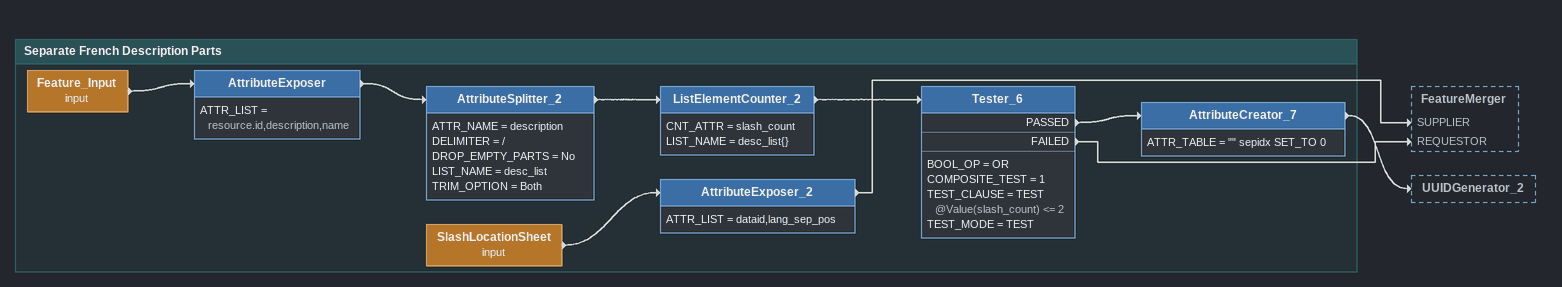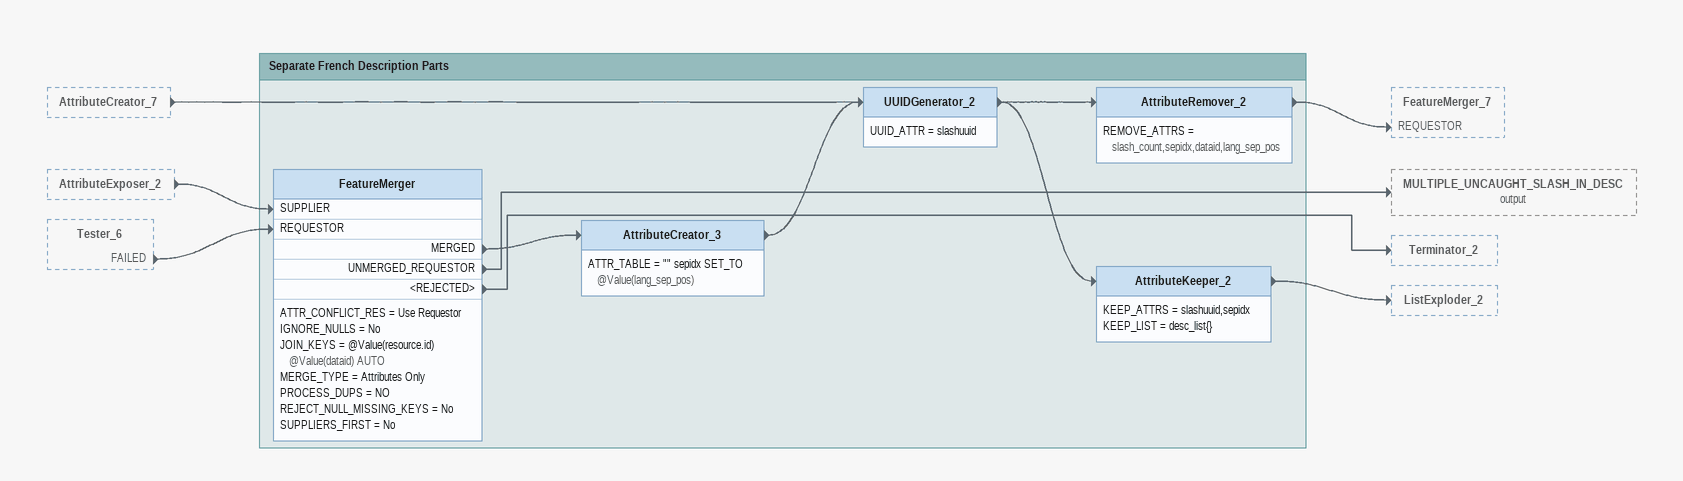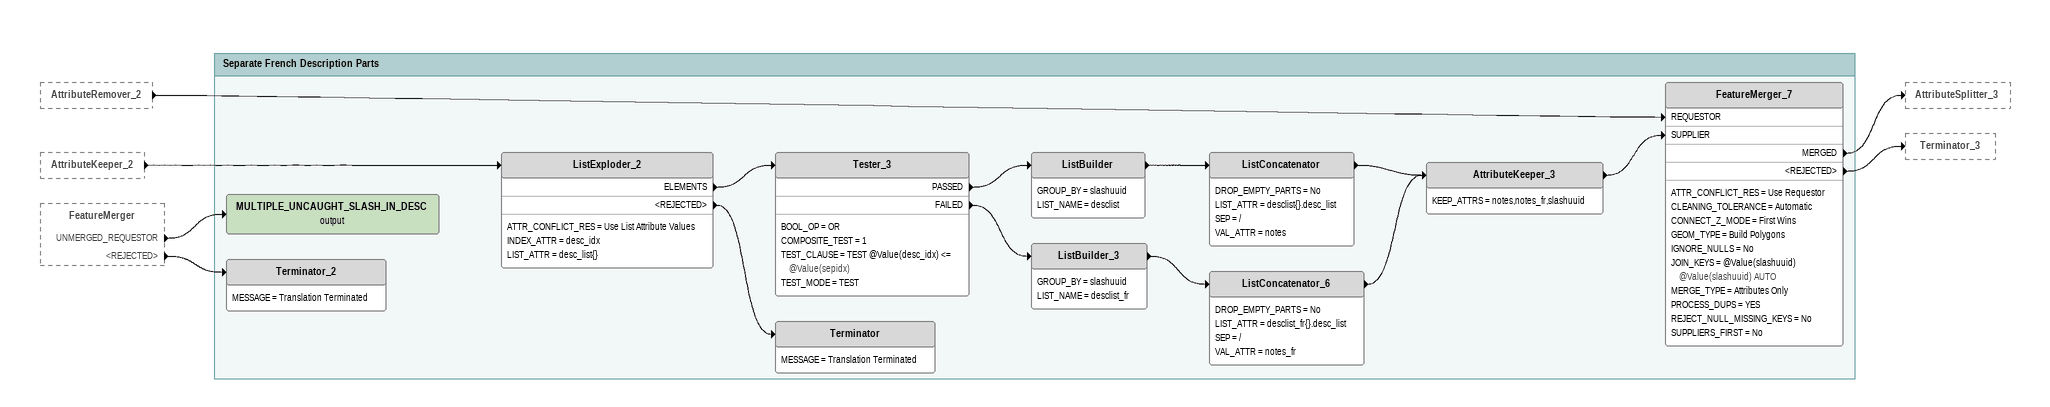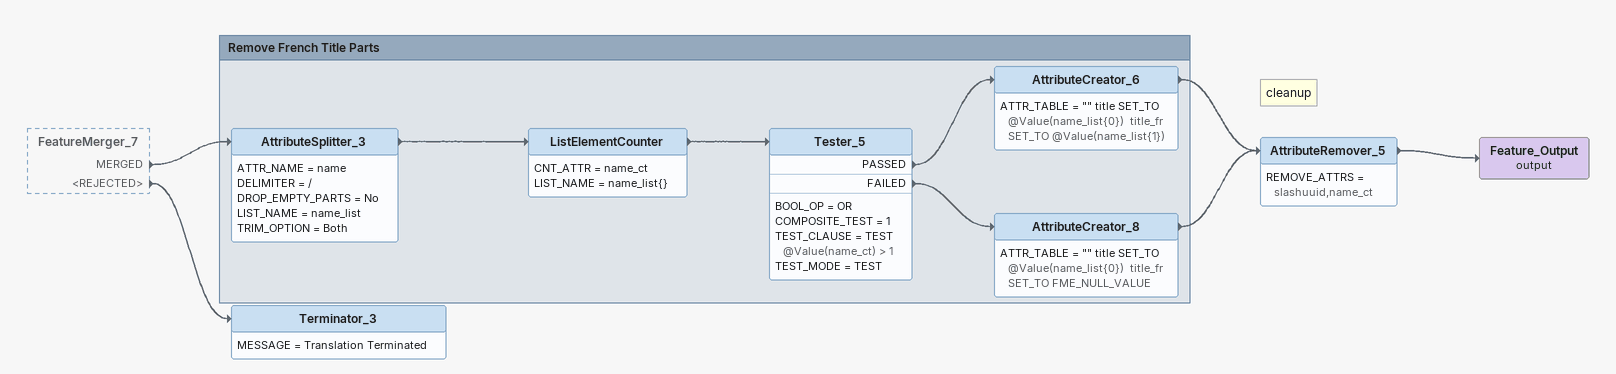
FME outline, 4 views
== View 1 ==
Bookmark: Separate French Description Parts
Feature_Input (input)
    -> AttributeExposer
AttributeExposer
    ATTR_LIST = resource.id,description,name
    -> AttributeSplitter_2
AttributeSplitter_2
    ATTR_NAME = description
    DELIMITER = /
    DROP_EMPTY_PARTS = No
    LIST_NAME = desc_list
    TRIM_OPTION = Both
    -> ListElementCounter_2
ListElementCounter_2
    CNT_ATTR = slash_count
    LIST_NAME = desc_list{}
    -> Tester_6
Tester_6
    BOOL_OP = OR
    COMPOSITE_TEST = 1
    TEST_CLAUSE = TEST @Value(slash_count) <= 2
    TEST_MODE = TEST
    PASSED -> AttributeCreator_7
    FAILED -> FeatureMerger [REQUESTOR]
AttributeCreator_7
    ATTR_TABLE = "" sepidx SET_TO 0
    -> UUIDGenerator_2
SlashLocationSheet (input)
    -> AttributeExposer_2
AttributeExposer_2
    ATTR_LIST = dataid,lang_sep_pos
    -> FeatureMerger [SUPPLIER]

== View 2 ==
AttributeCreator_7 [outside]
    -> UUIDGenerator_2
AttributeExposer_2 [outside]
    -> FeatureMerger [SUPPLIER]
Tester_6 [outside]
    FAILED -> FeatureMerger [REQUESTOR]

Bookmark: Separate French Description Parts
FeatureMerger
    ATTR_CONFLICT_RES = Use Requestor
    IGNORE_NULLS = No
    JOIN_KEYS = @Value(resource.id) @Value(dataid) AUTO
    MERGE_TYPE = Attributes Only
    PROCESS_DUPS = NO
    REJECT_NULL_MISSING_KEYS = No
    SUPPLIERS_FIRST = No
    MERGED -> AttributeCreator_3
    UNMERGED_REQUESTOR -> MULTIPLE_UNCAUGHT_SLASH_IN_DESC (output)
    <REJECTED> -> Terminator_2
AttributeCreator_3
    ATTR_TABLE = "" sepidx SET_TO @Value(lang_sep_pos)
    -> UUIDGenerator_2
UUIDGenerator_2
    UUID_ATTR = slashuuid
    -> AttributeKeeper_2
    -> AttributeRemover_2
AttributeRemover_2
    REMOVE_ATTRS = slash_count,sepidx,dataid,lang_sep_pos
    -> FeatureMerger_7 [REQUESTOR]
AttributeKeeper_2
    KEEP_ATTRS = slashuuid,sepidx
    KEEP_LIST = desc_list{}
    -> ListExploder_2

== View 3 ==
AttributeRemover_2 [outside]
    -> FeatureMerger_7 [REQUESTOR]
AttributeKeeper_2 [outside]
    -> ListExploder_2
FeatureMerger [outside]
    UNMERGED_REQUESTOR -> MULTIPLE_UNCAUGHT_SLASH_IN_DESC (output)
    <REJECTED> -> Terminator_2

Bookmark: Separate French Description Parts
ListExploder_2
    ATTR_CONFLICT_RES = Use List Attribute Values
    INDEX_ATTR = desc_idx
    LIST_ATTR = desc_list{}
    ELEMENTS -> Tester_3
    <REJECTED> -> Terminator
Tester_3
    BOOL_OP = OR
    COMPOSITE_TEST = 1
    TEST_CLAUSE = TEST @Value(desc_idx) <= @Value(sepidx)
    TEST_MODE = TEST
    PASSED -> ListBuilder
    FAILED -> ListBuilder_3
ListBuilder
    GROUP_BY = slashuuid
    LIST_NAME = desclist
    -> ListConcatenator
ListConcatenator
    DROP_EMPTY_PARTS = No
    LIST_ATTR = desclist{}.desc_list
    SEP = /
    VAL_ATTR = notes
    -> AttributeKeeper_3
ListBuilder_3
    GROUP_BY = slashuuid
    LIST_NAME = desclist_fr
    -> ListConcatenator_6
ListConcatenator_6
    DROP_EMPTY_PARTS = No
    LIST_ATTR = desclist_fr{}.desc_list
    SEP = /
    VAL_ATTR = notes_fr
    -> AttributeKeeper_3
AttributeKeeper_3
    KEEP_ATTRS = notes,notes_fr,slashuuid
    -> FeatureMerger_7 [SUPPLIER]
FeatureMerger_7
    ATTR_CONFLICT_RES = Use Requestor
    CLEANING_TOLERANCE = Automatic
    CONNECT_Z_MODE = First Wins
    GEOM_TYPE = Build Polygons
    IGNORE_NULLS = No
    JOIN_KEYS = @Value(slashuuid) @Value(slashuuid) AUTO
    MERGE_TYPE = Attributes Only
    PROCESS_DUPS = YES
    REJECT_NULL_MISSING_KEYS = No
    SUPPLIERS_FIRST = No
    MERGED -> AttributeSplitter_3
    <REJECTED> -> Terminator_3
Terminator
    MESSAGE = Translation Terminated
MULTIPLE_UNCAUGHT_SLASH_IN_DESC (output)
Terminator_2
    MESSAGE = Translation Terminated

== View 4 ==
FeatureMerger_7 [outside]
    MERGED -> AttributeSplitter_3
    <REJECTED> -> Terminator_3
Note: cleanup
AttributeRemover_5
    REMOVE_ATTRS = slashuuid,name_ct
    -> Feature_Output (output)
Feature_Output (output)
Terminator_3
    MESSAGE = Translation Terminated

Bookmark: Remove French Title Parts
AttributeSplitter_3
    ATTR_NAME = name
    DELIMITER = /
    DROP_EMPTY_PARTS = No
    LIST_NAME = name_list
    TRIM_OPTION = Both
    -> ListElementCounter
ListElementCounter
    CNT_ATTR = name_ct
    LIST_NAME = name_list{}
    -> Tester_5
Tester_5
    BOOL_OP = OR
    COMPOSITE_TEST = 1
    TEST_CLAUSE = TEST @Value(name_ct) > 1
    TEST_MODE = TEST
    PASSED -> AttributeCreator_6
    FAILED -> AttributeCreator_8
AttributeCreator_6
    ATTR_TABLE = "" title SET_TO @Value(name_list{0})  title_fr SET_TO @Value(name_list{1})
    -> AttributeRemover_5
AttributeCreator_8
    ATTR_TABLE = "" title SET_TO @Value(name_list{0})  title_fr SET_TO FME_NULL_VALUE
    -> AttributeRemover_5
